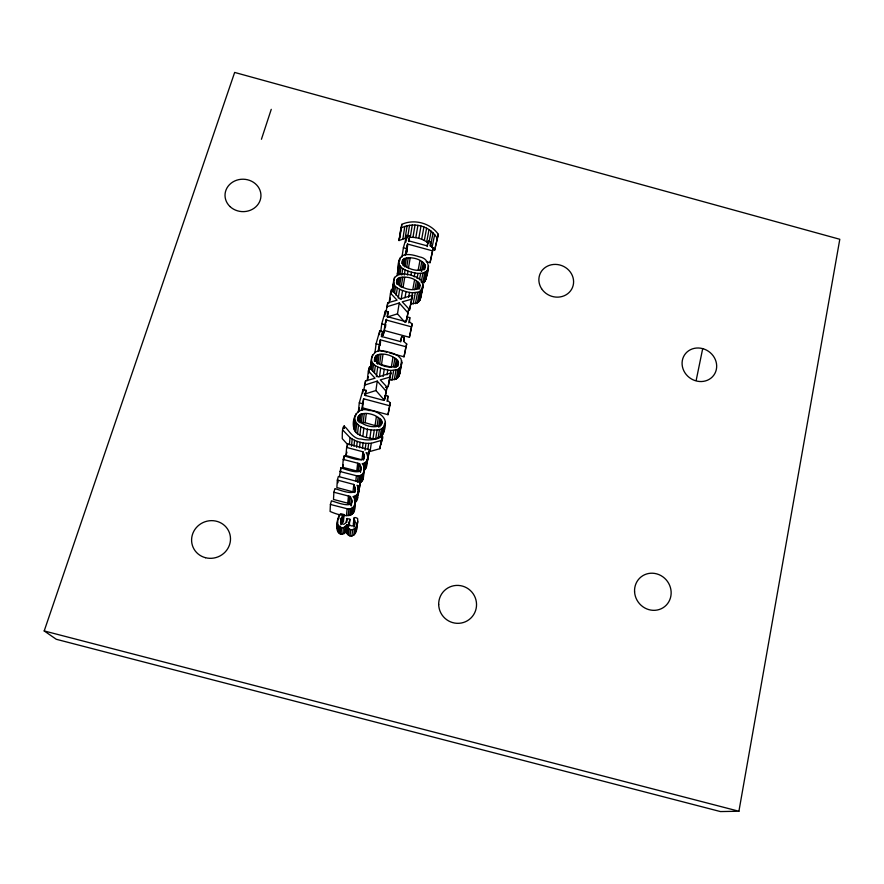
<?xml version="1.0" encoding="UTF-8"?>
<svg xmlns="http://www.w3.org/2000/svg" width="884" height="884" viewBox="0 0 884 884"><rect width="100%" height="100%" fill="white"/><g stroke="black" fill="none" stroke-linecap="round" stroke-linejoin="round"><path stroke-width="1.33" d="M360.418 482.332L358.451 493.272L360.418 482.332L338.362 476.476L337.345 480.067L353.821 484.443C360.981 498.775 340.02 489.968 334.914 488.62L333.887 492.233L350.373 496.521C357.677 510.952 336.671 502.289 331.445 500.819L330.406 504.455L330.086 511.427C339.434 515.726 357.633 520.643 354.539 504.024M333.887 492.233L333.489 499.449L349.611 503.648L350.373 496.521M337.345 480.067L336.87 487.548L352.992 491.824L353.821 484.443M337.953 482.763L338.119 480.255M339.445 476.542L340.815 467.868C345.92 469.271 366.838 477.968 359.578 463.68L343.224 459.404L344.23 455.846C349.224 457.138 370.087 465.978 362.97 451.79L346.627 447.426L347.633 443.89L369.501 449.724L367.368 461.271L369.501 449.724M382.485 436.155L381.291 440.431L371.28 443.271L370.076 451.47L379.877 448.685C380.418 441.492 388.153 431.293 375.788 438.906C370.993 440.221 365.865 440.254 361.048 438.994C348.219 439.845 341.998 410.795 342.274 438.663L347.412 444.276M340.539 471.724L340.815 467.868M343.92 428.342L344.086 425.9M354.252 525.991C356.816 523.184 350.849 514.665 357.622 518.466C358.075 522.566 357.28 528.212 352.705 529.582C345.677 531.45 347.699 516.831 346.362 531.428C335.135 541.914 334.914 518.853 340.638 513.659L344.119 514.587L343.401 521.659L340.694 524.864M344.108 428.397L344.285 425.955M337.511 524.322L337.898 518.985M337.39 530.875L337.445 521.814M359.578 463.68L358.617 471.47L342.616 467.293L343.224 459.404M338.826 518.775L339.036 516.09M337.909 531.914L337.876 524.322M343.92 459.824L344.23 455.846M338.716 532.831L339.235 526.312L338.406 525.372M362.97 451.79L361.943 459.824L345.953 455.558L346.627 447.426M340.462 522.322L341.257 518.179L344.119 514.587M339.765 533.571L340.307 527.074L339.235 526.312M340.804 523.527L341.257 518.179M347.401 446.63L347.633 443.89M341.544 523.505L342.119 516.786M341.036 534.058L341.611 527.571L340.307 527.074M342.495 522.389L343.103 515.648M349.39 444.74L350.031 437.602L342.87 430.177M342.76 534.212L343.368 527.737L347.058 524.886M351.501 446.166L352.175 439.05L350.031 437.602M385.38 421.999C385.678 429.536 382.717 440.674 372.982 438.696C366.926 437.878 360.462 436.508 355.744 432.364C349.401 423.381 355.711 405.336 368.816 410.496C378.186 410.066 392.22 420.817 381.391 429.094C372.363 431.724 356.418 429.127 354.506 418.276M354.152 423.613L354.882 416.11M353.832 428.95L354.672 420.276M355.467 416.552L355.722 414.043M344.252 533.704L344.893 527.218M354.528 430.74L355.379 422.11M346.451 515.637L347.147 508.764L330.406 504.455M347.732 503.228L348.451 496.09M353.976 446.221L354.572 440.32L352.175 439.05M345.467 532.721L346.141 526.201M355.744 432.364L356.639 423.767M346.727 522.521L347.147 518.51L349.909 519.251L349.158 525.903M365.412 395.601L366.031 390.308L363.092 389.512L359.291 402.861L358.351 411.878L359.468 407.955M348.815 503.482L349.567 496.355M357.622 420.906C356.097 407.513 382.275 414.43 381.822 423.314C377.811 430.552 357.81 425.281 358.086 416.961M358.175 420.585L358.705 415.579M357.07 522.477C356.462 527.162 357.655 534.168 351.887 536.013C345.743 536.754 345.843 528.886 347.213 524.93M348.219 515.726L348.948 508.852C355.324 508.985 356.948 500.565 353.003 496.554C358.506 496.222 360.097 489.117 356.959 485.283L359.412 485.935M346.804 532.975L347.5 526.466M357.523 433.845L358.451 425.27M358.816 422.121L359.633 414.596M356.583 447.293L357.224 441.392L354.572 440.32M362.65 393.49L363.092 389.512M347.456 534.29L348.174 527.814M360.02 421.513L360.86 413.977M349.733 515.527L350.495 508.654M348.716 525.858L349.909 519.251M361.523 410.077L363.622 398.783L389.601 405.745L388.01 414.684L362.595 407.878L363.622 398.783M363.722 390.551L365.512 380.982L375.048 378.219L368.363 370.971L369.457 367.103L378.12 377.015L390.905 372.949L388.153 386.639L385.512 387.413M348.793 525.637L349.235 521.682M351.036 505.681L351.666 499.703M351.313 505.77L351.843 501.084M365.214 383.678L365.512 380.982M359.887 435.193L360.871 426.652M359.887 422.773L361.357 422.486L362.363 413.679M348.517 535.317L349.257 528.864M351.047 515.063L351.843 508.178M368.363 370.971L367.236 380.606L368.308 376.816M356.76 471.05L357.666 463.249M359.479 447.779L360.119 442.298L357.224 441.392M354.473 492.322L355.048 487.449M355.799 480.763L356.396 475.736L339.799 471.448M368.738 373.17L369.457 367.103M352.141 514.389L352.959 507.482M354.816 492.521L355.257 488.852M361.357 422.486L363.18 422.453L364.23 413.657M349.998 535.958L350.771 529.516M357.832 471.316L358.771 463.514M389.303 380.131L396.176 379.07L398.872 376.363L401.833 362.539L400.949 358.827L397.933 355.744L392.595 353.18L385.49 351.268L379.623 350.793L375.357 351.898L371.788 356.661L370.241 368.639L370.595 366.573M353.003 513.493L353.843 506.576M354.451 500.83L355.025 496.079M370.562 369.324L371.788 356.661M372.308 357.136L372.606 354.65M362.838 436.409L363.888 427.889M353.655 512.4L354.506 505.46M357.412 482.123L358.186 475.835C364.495 475.99 366.12 467.669 362.186 463.713C367.622 463.426 369.214 456.398 366.087 452.619L368.517 453.26M371.402 369.844L372.308 362.495L371.6 360.716M354.13 511.129L355.235 502.333M378.363 417.48L377.015 426.187L365.147 422.685L366.241 413.889M356.561 495.095L355.666 502.245L357.688 497.559M362.418 448.442L363.103 442.961L360.119 442.298M354.141 517.549L353.291 524.234M357.556 489.471L357.865 487.029M372.617 371.446L373.545 364.12L372.308 362.495M374.96 352.672L376.087 343.788L379.777 330.815L382.673 331.599L381.965 336.793M351.887 536.013L352.705 529.582M358.915 481.924L359.722 475.636M360.208 471.968L360.86 466.818M374.44 361.39C373.081 348.263 398.673 355.147 398.33 363.799C394.33 370.838 374.772 365.633 374.949 357.512M356.749 500.874L357.666 493.692M360.55 472.034L361.048 468.177M357.501 495.968L358.44 488.686M374.915 361.114L375.556 356.164M353.887 527.063L354.749 520.433M357.456 499.173L358.639 490.3M375.656 361.423L376.462 355.213M374.385 372.893L375.335 365.6L373.545 364.12M379.269 334.716L379.777 330.815M361.059 475.172L360.064 482.73C364.827 480.244 363.125 473.658 364.407 469.415M419.988 285.057C418.298 294.35 396.54 288.051 396.883 280.206C401.082 273.189 423.502 278.913 419.325 288.913M425.359 265.73C423.657 274.935 402.043 268.659 402.364 260.879C406.518 253.929 429.016 259.664 424.596 269.587M363.479 460.056L364.186 454.741M366.374 437.492L367.49 429.005M376.518 363.324L377.667 354.617M378.153 350.904L380.33 339.843L405.933 346.749L404.021 356.816L389.512 352.915M380.706 331.743L381.755 323.853L385.413 311.002L388.286 311.787L387.523 317.157M353.722 535.196L354.583 528.742M365.048 450.188L365.954 443.348L371.28 443.271M364.042 458.774L364.396 456.133M361.147 482.056L362.164 474.487M380.33 339.843L378.96 350.075L386.872 352.197M380.087 345.423L380.606 341.555M363.103 478.852L363.434 472.763M363.656 467.15L364.186 463.249M361.998 481.183L363.037 473.592M377.799 364.285L379.159 354.34M376.396 376.65L377.722 366.948L375.335 365.6M384.673 316.395L385.413 311.002M363.788 470.189L364.131 467.614M355.291 533.527L356.186 527.03M362.639 480.111L363.689 472.498M385.656 313.632L387.744 302.781L397.071 300.184L390.485 293.145L391.546 289.422L400.076 299.046L412.574 295.201L409.436 310.207L412.574 295.201M381.302 334.638L383.192 335.147L385.976 319.953L411.447 326.837L409.425 337.279L384.485 330.55L385.976 319.953M387.181 306.881L387.744 302.781M365.711 462.288L364.617 470.1L366.385 467.083L366.993 459.956M390.905 372.949L389.733 377.148L380.319 379.877L386.971 387.07L384.363 400.209L375.932 390.518L377.247 381.092L364.318 385.203M380.982 354.318L379.59 364.263L391.314 367.158L392.971 357.28M356.34 531.03L357.755 521.405M367.91 448.917L368.683 443.448M385.435 327.213L385.811 324.55M386.186 321.887L386.562 319.212M365.689 468.752L366.805 460.907M369.877 438.287L371.07 429.812M389.082 303.013L390.485 293.145M389.943 300.593L390.308 298.118M390.838 294.394L391.546 289.422M366.385 467.083L367.755 457.569M407.601 237.652L398.938 240.503L401.811 224.337C414.375 218.724 430.364 223.022 438.309 234.293L434.707 250.249L430.63 245.1L433.061 232.934C424.773 224.514 410.994 222.669 400.695 228.216M379.479 376.639L380.695 368.175L377.722 366.948M399.115 240.547L400.883 228.26M381.534 364.495L382.96 354.561M410.53 303.93L417.27 302.958L419.9 300.35L423.237 285.234L421.138 280.073L417.049 277.344L410.651 275.057L404.099 273.819L399.148 274.073L394.573 277.432L392.142 290.714L392.916 288.825M400.386 234.227L400.916 230.514M401.27 228.05L401.811 224.337M392.518 290.803L393.778 279.366M393.468 285.024L393.833 282.493M394.198 279.963L394.573 277.432M393.214 292.505L394.308 285.002L393.612 283.278M399.27 260.04L397.369 275.554C398.518 268.968 396.253 257.377 404.607 254.813C409.646 253.852 414.74 255.365 419.524 256.879C432.895 259.266 427.966 274.758 424.033 282.825L426.342 271.355L427.491 269.841M394.596 292.803L395.535 286.571L394.308 285.002M372.982 438.696L374.252 430.232M375.081 425.37L376.385 416.64M396.507 282.725L396.883 280.206M399.667 260.736L400.054 258.128M402.916 238.824L404.762 226.514M396.695 283.952L397.457 278.902M398.441 274.659L399.811 265.631L399.115 263.918M383.148 376.507L384.253 369.269L380.695 368.175M397.38 284.317L398.353 277.996M340.683 519.67L341.334 523.604L343.821 524.322L345.721 522.919L347.147 518.51M401.966 257.045L403.391 247.763L406.905 235.387L409.734 236.161L408.861 241.553M396.154 295.466L397.292 288.007L395.535 286.571M405.17 238.139L407.071 225.818M399.833 274.902L401.027 267.189L399.811 265.631M398.353 285.024L399.524 277.432M401.955 263.476L402.364 260.879M402.331 263.498L402.938 259.598M405.855 242.139L406.905 235.387M354.816 521.991L354.02 524.787L352.208 526.057L349.965 525.428L349.003 523.229M399.59 286.029L400.982 277.167M402.795 265.211L403.822 258.692M375.7 438.707L377.026 430.254M401.767 275.034L402.784 268.614L401.027 267.189M407.8 236.415L409.546 225.321M398.264 298.007L399.634 289.322L397.292 288.007M405.181 255.156L407.502 244.028L432.486 250.835L430.066 262.681L426.198 261.631M403.745 265.962L404.994 258.139M405.8 254.691L407.502 244.028M336.97 528.422L337.257 526.577M378.518 427.082L379.91 418.397M387.004 374.893L387.778 370.076L384.253 369.269M401.148 287.289L402.772 277.167M407.789 244.78L406.496 252.813L407.137 250.559M425.149 281.344L426.232 277.477M404.96 267.012L406.43 257.874M404.96 322.351L397.48 313.875L399.236 302.969L386.595 306.847M412.253 225.044L410.253 237.376C416.905 237 423.613 239.244 428.773 243.42M404.286 275.046L405.115 269.918L402.784 268.614M420.662 298.449L423.237 285.234M378.032 438.342L379.413 429.878M379.833 426.861L381.048 419.425M384.673 399.391L385.313 395.479L387.932 396.176L387.048 401.391M401.137 299.19L402.552 290.527L399.634 289.322M403.049 287.521L404.717 277.41M385.435 396.375L386.971 387.07M406.717 267.012L408.22 257.874M398.872 376.363L399.999 372.319M380.938 425.513L381.755 420.574M383.523 432.74L383.877 430.618M397.192 273.731L398.297 269.874M381.601 424.32L382.01 421.856M388.153 386.639L389.91 376.518M390.308 374.109L390.916 370.495L397.933 369.435L400.684 366.661M412.972 237.354L415.027 225.022M379.965 437.58L381.391 429.094M407.369 274.946L408.021 271.123L405.115 269.918M408.397 268.548L410.154 258.117M353.666 426.994L354.031 424.861M404.983 297.786L406.043 291.609L402.552 290.527M381.534 436.387L382.982 427.878M393.435 366.738L394.916 358.108M415.812 237.641L417.922 225.31M379.877 448.685L381.291 440.431M382.286 436.099L381.026 444.486M391.977 380.164L393.645 370.54M382.717 434.773L384.562 423.712M411.049 274.747L411.491 272.195L408.021 271.123M394.927 367.622L396.441 359.003M738.913 811.247L839.8 239.277L234.658 72.433L44.2 630.944L56.289 639.287L720.438 811.567L738.913 811.247L44.2 630.944M418.817 238.293L421.005 225.995M400.761 341.865L401.679 336.727L404.264 337.423L403.557 341.268M408.629 297.344L409.502 292.416L406.043 291.609M396.253 367.39L397.557 360.02M394.264 379.811L395.988 370.186M387.932 396.176L387.623 400.54L390.385 402.894L388.01 414.684M397.38 366.042L398.264 361.136M397.888 366.241L398.518 362.385M406.032 321.953L408.784 308.803L402.242 301.82L411.447 299.245M414.242 276.814L414.928 273.001L411.491 272.195M406.474 320.892L408.784 308.803M396.176 379.07L397.933 369.435M421.679 239.244L423.922 226.956M412.916 288.902L414.519 280.095M411.436 299.002L412.574 292.836L419.447 291.853L422.906 287.267M409.734 236.161L408.43 240.757L427.005 245.818L428.287 241.222L430.806 241.907L430.552 245.973L433.226 248.194L430.066 262.681M404.264 337.423L403.977 341.677L406.706 343.975L404.021 356.816M397.712 377.921L399.502 368.252M418.22 269.885L419.911 260.802M414.795 289.709L416.441 280.913M388.286 311.787L386.938 316.549L405.867 321.666L407.204 316.903L409.778 317.599L409.491 321.798L412.209 324.085L409.425 337.279M400.971 364.274L401.656 360.606M408.784 322.903L409.778 317.599M417.038 278.515L417.988 273.432L422.928 273.167L426.342 271.355M424.309 240.459L426.607 228.205M399.656 374.385L401.833 362.539M413.159 303.974L415.248 292.891M416.497 289.311L417.933 281.786M420.099 270.681L421.812 261.62M419.425 279.841L420.651 273.488M426.685 241.885L429.027 229.652M417.834 289.035L419.038 282.769M415.403 303.654L417.535 292.571M421.558 271.543L423.303 262.482M418.762 288.858L419.723 283.852M427.237 246.57L428.287 241.222M423.149 269.918L424.408 263.465M421.182 282.073L422.928 273.167M429.016 242.205L431.171 231.221M417.27 302.958L419.447 291.853M424.077 269.686L425.094 264.537M418.762 301.853L420.972 290.737M430.011 245.907L430.806 241.907M422.541 283.919L424.817 272.46M422.055 288.361L422.552 285.863M419.9 300.35L422.132 289.201M432.177 246.791L434.652 234.658L433.061 232.934M425.911 279.454L428.585 265.907M696.183 380.352L702.692 348.627A17.802 16.255 35.2 0 0 683.034 368.904A17.802 16.255 35.2 0 0 712.471 376.783A17.802 16.255 35.2 0 0 702.614 348.605M434.53 250.205L438.309 234.293M389.601 405.745L390.385 402.894M405.933 346.749L406.706 343.975M411.447 326.837L412.209 324.085M432.486 250.835L433.226 248.194M385.313 395.479L383.932 400.43L364.628 395.258L366.031 390.308M401.679 336.727L400.33 341.544L381.302 336.417L382.673 331.599M361.91 410.264L362.595 407.878M383.192 335.147L384.485 330.55M342.616 467.293L343.279 464.973M345.953 455.558L346.937 452.1M398.938 240.503L400.021 236.691M261.432 139.274L271.255 109.34M364.539 394.154L375.932 390.518M387.568 316.936L397.48 313.875M347.147 508.764L348.948 508.852M356.396 475.736L358.186 475.835M341.611 527.571L343.368 527.737M363.18 422.453L365.147 422.685M387.778 370.076L390.916 370.495M363.103 442.961L365.954 443.348M409.502 292.416L412.574 292.836M414.928 273.001L417.988 273.432M359.291 402.861L362.241 403.645M381.755 323.853L384.651 324.627M376.087 343.788L378.993 344.572M437.237 238.183L434.652 234.658M403.391 247.763L406.22 248.537M399.236 302.969L407.734 312.571M377.247 381.092L385.877 390.982M420.795 294.615L420.983 296.449M541.572 288.681A17.592 16.144 23.4 0 0 571.628 289.245A17.592 16.144 23.4 0 0 555.483 264.393A17.592 16.144 23.4 0 0 541.572 288.681M230.006 206.558A17.967 16.21 1.8 0 0 260.239 200.049A17.967 16.21 1.8 0 0 238.713 179.651A17.967 16.21 1.8 0 0 230.006 206.558M634.579 591.893A18.973 17.901 52.2 0 0 662.989 607.794A18.973 17.901 52.2 0 0 661 575.628A18.973 17.901 52.2 0 0 634.579 591.893M438.685 604.501A19.083 18.818 49.8 0 0 467.426 620.723A19.083 18.818 49.8 0 0 466.719 587.86A19.083 18.818 49.8 0 0 438.685 604.501M205.475 557.705A19.57 18.719 -22.2 0 0 229.973 534.566A19.57 18.719 -22.2 0 0 197.696 526.19A19.57 18.719 -22.2 0 0 205.475 557.705"/></g></svg>
